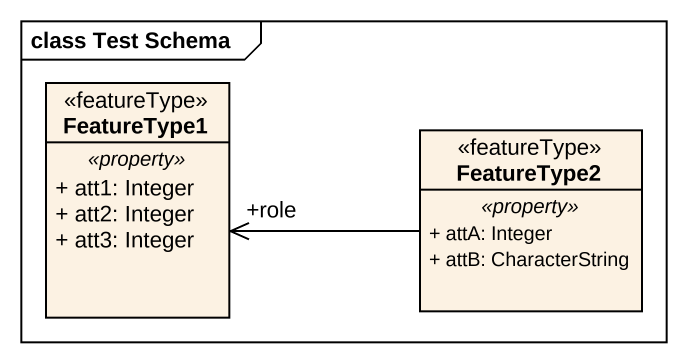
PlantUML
@startuml
mainframe class Test Schema
hide circle
hide empty members
skinparam classAttributeIconSize 0
class FeatureType1 <<featureType>> {
  .. <<property>> ..
  + att1: Integer
  + att2: Integer
  + att3: Integer
}
class FeatureType2 <<featureType>> {
  .. <<property>> ..
  + attA: Integer
  + attB: CharacterString
}
FeatureType2 -left-> "+role" FeatureType1
@enduml
